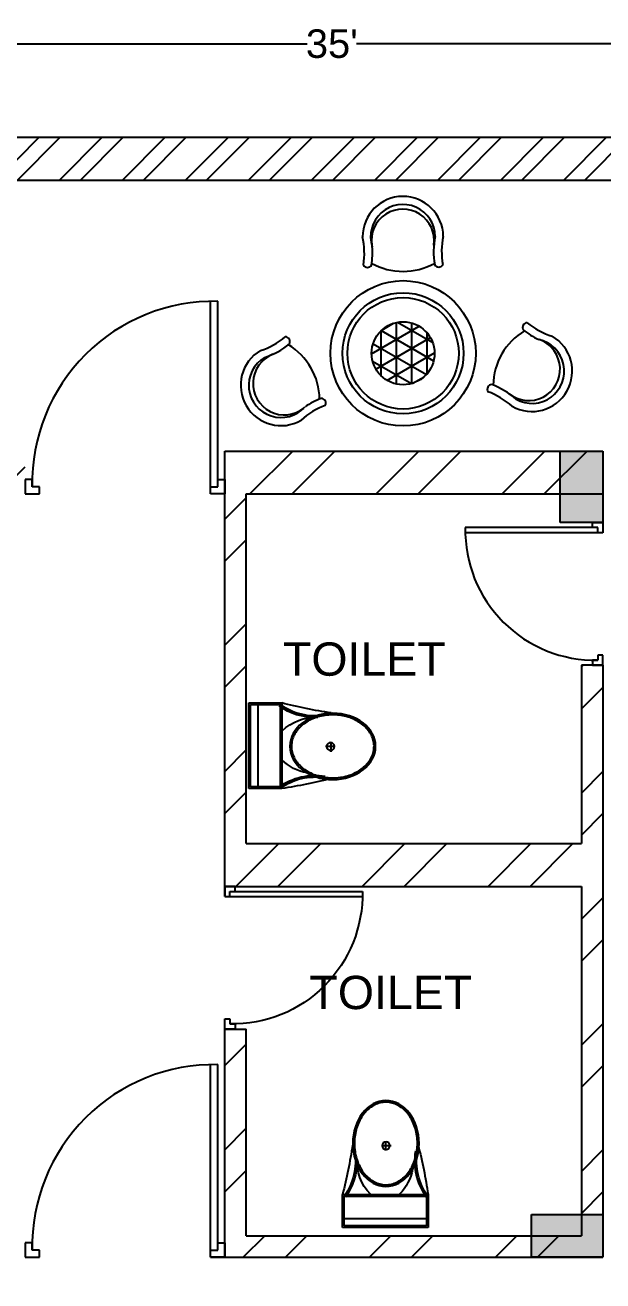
# Model space of a CAD drawing. Header units: inches. Extents: x 5616 to 6069, y 4057 to 4801.
# Drawn here: x 5794.9 to 5916.4, y 4536.6 to 4800.6 of the extents above; entities that cross this region are included whole.
import ezdxf

# ---------------------------------------------------------------- set-up
doc = ezdxf.new("R2010")
doc.units = ezdxf.units.IN
doc.header["$MEASUREMENT"] = 0
for name, color, linetype in [('column boundery', 28, 'Continuous'), ('DOOR', 3, 'Continuous'), ('OUTER WALL', 50, 'Continuous'), ('WLL', 2, 'Continuous')]:
    doc.layers.add(name, color=color, linetype=linetype)
doc.layers.add('components', color=9, linetype='Continuous', plot=False)
doc.styles.get("Standard").update_dxf_attribs({"font": 'arial.ttf'})
doc.dimstyles.get("Standard").update_dxf_attribs({"dimtxt": 6, "dimasz": 5, "dimexe": 0.18, "dimexo": 0.0625, "dimgap": 0.09, "dimtad": 0, "dimtih": 1, "dimtoh": 1, "dimdec": 1, "dimzin": 0, "dimdsep": 46, "dimlunit": 4, "dimtxsty": 'Standard', "dimcen": 0.09, "dimadec": 0, "dimazin": 0, "dimtfac": 1, "dimtdec": 1, "dimtofl": 0, "dimtmove": 0, "dimatfit": 3, "dimfxl": 1, "dimtolj": 1, "dimtzin": 0, "dimarcsym": 0})

# ---------------------------------------------------------------- blocks, each defined once
blk = doc.blocks.new('121')
for p, q in [((72.05, 349.04), (72.05, 346.04)), ((73.55, 349.04), (72.05, 349.04)), ((73.55, 347.54), (73.55, 349.04)), ((72.05, 346.04), (75.05, 346.04)), ((75.05, 347.54), (73.55, 347.54)), ((75.05, 346.04), (75.05, 347.54))]:
    blk.add_line(p, q)
blk = doc.blocks.new('222')
for p, q in [((235.05, 347.54), (235.05, 386.54)), ((236.55, 347.54), (236.55, 386.54))]:
    blk.add_line(p, q)
blk.add_arc((235.8, 348.29), 38.26, 88.8767, 181.1233)
blk = doc.blocks.new('1.2')
at = {"layer": 'DOOR', "yscale": 0.7142857142855983, "zscale": 0.7142857142855983, "rotation": 270}
for name, p, xscale in [('121', (3458.44, 3468.09), 0.7142857142855983), ('222', (3458.44, 3246.59), -0.7142857142855983), ('121', (3458.44, 3335.16), -0.7142857142855983)]:
    blk.add_blockref(name, p, dxfattribs=dict(at, xscale=xscale))
blk = doc.blocks.new('c1')
at = {"layer": 'column boundery'}
for p, q in [((7079.07, 4706.08), (7088.07, 4706.08)), ((7079.07, 4691.08), (7079.07, 4706.08)), ((7088.07, 4706.08), (7088.07, 4691.08)), ((7088.07, 4691.08), (7079.07, 4691.08))]:
    blk.add_line(p, q, dxfattribs=at)
blk = doc.blocks.new('*D71')
at = {"color": 0, "lineweight": -2, "transparency": 16777216}
for p, q in [((5649.43, 4787.02), (5649.43, 4796.84)), ((5654.43, 4796.66), (5854.25, 4796.66)), ((6064.43, 4796.66), (5864.61, 4796.66)), ((6069.43, 4787.02), (6069.43, 4796.84))]:
    blk.add_line(p, q, dxfattribs=at)
at = {"color": 0, "transparency": 16777216}
for points in [[(5654.43, 4797.49), (5654.43, 4795.83), (5649.43, 4796.66)], [(6064.43, 4797.49), (6064.43, 4795.83), (6069.43, 4796.66)]]:
    blk.add_solid(points, dxfattribs=at)
at = {"layer": 'Defpoints', "color": 0, "transparency": 16777216}
for p in [(6069.43, 4796.66), (5649.43, 4786.96), (6069.43, 4786.96)]:
    blk.add_point(p, dxfattribs=at)
at = {"color": 0, "transparency": 16777216, "insert": (5859.43, 4796.66), "char_height": 6, "attachment_point": 5}
blk.add_mtext("\\A1;35'", dxfattribs=at)
blk = doc.blocks.new('A$C31115884')
for p, q in [((283.1, 497.7), (223.4, 497.7)), ((257.5, 466.4), (257.5, 523.2)), ((0, 200), (0, 0)), ((520, 200), (0, 200)), ((10, 190), (10, 10)), ((510, 190), (10, 190)), ((510, 10), (510, 190)), ((520, 0), (520, 200)), ((510, 54.5), (0, 54.5)), ((10, 10), (510, 10)), ((0, 0), (520, 0))]:
    blk.add_line(p, q)
blk.add_circle((255.6, 496.4), 23.6)
for centre, radius, start, end in [((2777.7, -204.6), 2807, 165.4549, 171.71327), ((-294.5, 403.3), 364.7, 324.20913, 9.34987), ((-294.5, 403.3), 374.7, 324.20913, 9.34987), ((805.8, 403.3), 364.7, 170.65013, 215.79087), ((3237, 905), 2807, 188.28673, 194.5451), ((139.5, 406.2), 293.5, 315.84364, 2.65635), ((805.8, 403.3), 374.7, 179.20365, 215.79087), ((383.6, 406.2), 293.5, 190.27735, 224.15636)]:
    blk.add_arc(centre, radius, start, end)
blk.add_ellipse((256.2, 509.9), major_axis=(0, -260.7), ratio=0.772727)
blk.add_open_spline([(256.2, 259.2), (263.1, 259.2), (270, 259.7), (287.8, 262.3), (298.7, 265.1), (319.9, 273.1), (330.2, 278.4), (350.1, 291.1), (359.7, 298.7), (377.7, 315.9), (386.2, 325.5), (401.7, 346.6), (408.8, 358.1), (421.3, 382.5), (426.8, 395.5), (435.9, 422.4), (439.5, 436.4), (444.8, 465.1), (446.5, 479.7), (447.9, 509.2), (447.6, 524), (445, 553.3), (442.7, 567.8), (436.3, 596), (432.1, 609.7), (421.9, 636), (416, 648.6), (402.5, 672.1), (395, 683), (378.6, 703), (369.8, 712.1), (351.1, 728), (341.3, 734.8), (320.9, 746.2), (310.4, 750.7), (288.9, 757.3), (278, 759.4), (256, 761), (245, 760.6), (223.1, 757.2), (212.3, 754.3), (191.1, 746.1), (180.8, 740.7), (160.9, 727.8), (151.4, 720.1), (133.5, 702.7), (125.1, 693), (109.6, 671.7), (102.6, 660.2), (90.2, 635.7), (84.9, 622.7), (76, 595.6), (72.4, 581.6), (67.2, 552.9), (65.6, 538.2), (64.4, 508.8), (64.8, 494), (67.5, 464.7), (69.9, 450.2), (76.6, 422), (80.8, 408.3), (91.1, 382.2), (97.2, 369.7), (110.8, 346.3), (118.4, 335.4), (134.8, 315.6), (143.7, 306.7), (162.4, 290.9), (172.3, 284.2), (192.8, 273), (203.3, 268.6), (224.8, 262.2), (235.8, 260.2), (249.9, 259.3), (253, 259.2), (256.2, 259.2)], degree=3, knots=[0, 0, 0, 0, 0.110105, 0.110105, 0.285049, 0.285049, 0.459994, 0.459994, 0.634938, 0.634938, 0.809882, 0.809882, 0.984827, 0.984827, 1.159771, 1.159771, 1.334715, 1.334715, 1.50966, 1.50966, 1.684604, 1.684604, 1.859549, 1.859549, 2.034493, 2.034493, 2.209437, 2.209437, 2.384382, 2.384382, 2.559326, 2.559326, 2.73427, 2.73427, 2.909215, 2.909215, 3.084159, 3.084159, 3.259103, 3.259103, 3.434048, 3.434048, 3.608992, 3.608992, 3.783936, 3.783936, 3.958881, 3.958881, 4.133825, 4.133825, 4.30877, 4.30877, 4.483714, 4.483714, 4.658658, 4.658658, 4.833603, 4.833603, 5.008547, 5.008547, 5.183491, 5.183491, 5.358436, 5.358436, 5.53338, 5.53338, 5.708324, 5.708324, 5.883269, 5.883269, 6.058213, 6.058213, 6.233158, 6.233158, 6.283185, 6.283185, 6.283185, 6.283185])

msp = doc.modelspace()

# ---------------------------------------------------------------- hatches: boundary and pattern name
h = msp.add_hatch()
h.set_pattern_fill('ANSI32', color=25, scale=25)
h.paths.add_polyline_path([(5658.43, 4768.01), (6060.43, 4768.01), (6060.43, 4711.01), (6069.43, 4711.01), (6069.43, 4777.01), (5649.43, 4777.01), (5649.43, 4057.01), (5944.93, 4057.01), (5944.93, 4066.01), (5658.43, 4066.01)])
h.paths.add_polyline_path([(6069.43, 4337.51), (6060.43, 4337.51), (6060.43, 4057.01), (6069.43, 4057.01)], flags=0)
h = msp.add_hatch()
h.set_pattern_fill('ANSI32', color=25, scale=50)
h.paths.add_polyline_path([(5876.36, 4129.01), (5829.43, 4129.01), (5829.43, 4243.01), (5824.93, 4243.01), (5824.93, 4129.01), (5770.93, 4129.01), (5770.93, 4120.01), (5824.93, 4120.01), (5829.43, 4120.01), (5876.36, 4120.01)])
h.paths.add_polyline_path([(5710.93, 4129.01), (5692.93, 4129.01), (5692.93, 4120.01), (5710.93, 4120.01)])
h.paths.add_polyline_path([(5692.93, 4177.01), (5683.93, 4177.01), (5683.93, 4129.01), (5692.93, 4129.01)])
h.paths.add_polyline_path([(5944.93, 4285.01), (5935.93, 4285.01), (5935.93, 4229.51), (5875.93, 4229.51), (5875.93, 4255.01), (5871.43, 4255.01), (5871.43, 4225.01), (5935.93, 4225.01), (5935.93, 4129.01), (5924.36, 4129.01), (5924.36, 4120.01), (5944.93, 4120.01)])
h.paths.add_polyline_path([(6069.43, 4337.51), (6060.43, 4337.51), (6060.43, 4057.01), (6069.43, 4057.01)])
h.paths.add_polyline_path([(5692.93, 4541.51), (5683.93, 4541.51), (5683.93, 4512.16), (5692.93, 4512.16)])
h.paths.add_polyline_path([(5692.93, 4576.01), (5683.93, 4576.01), (5683.93, 4550.51), (5692.93, 4550.51)])
h.paths.add_polyline_path([(5794.93, 4544.51), (5794.93, 4546.01), (5692.93, 4546.01), (5692.93, 4541.51), (5794.93, 4541.51)])
h.paths.add_polyline_path([(5901.43, 4546.01), (5841.43, 4546.01), (5841.43, 4589.51), (5836.93, 4589.51), (5836.93, 4541.51), (5901.43, 4541.51)], flags=17)
h.paths.add_polyline_path([(5916.43, 4666.01), (5911.93, 4666.01), (5911.93, 4628.51), (5841.43, 4628.51), (5841.43, 4702.01), (5916.43, 4702.01), (5916.43, 4711.01), (5836.93, 4711.01), (5836.93, 4619.51), (5839.07, 4619.51), (5911.93, 4619.51), (5911.93, 4546.01), (5901.43, 4546.01), (5901.43, 4541.51), (5916.43, 4541.51)])
h.paths.add_polyline_path([(5944.93, 4445.51), (5940.43, 4445.51), (5940.43, 4414.01), (5944.93, 4414.01)])
h.paths.add_polyline_path([(6060.43, 4454.51), (6000.47, 4454.51), (6000.47, 4468.01), (5995.97, 4468.01), (5995.97, 4454.51), (5949.43, 4454.51), (5949.43, 4450.01), (5950.85, 4450.01), (5950.85, 4450.07), (5986.85, 4450.07), (6060.43, 4450.02)])
h.paths.add_polyline_path([(6060.43, 4342.01), (5949.43, 4342.01), (5949.43, 4337.51), (6060.43, 4337.51)])
h.paths.add_polyline_path([(5944.93, 4378.01), (5940.43, 4378.01), (5940.43, 4346.51), (5944.93, 4346.51)])
h.paths.add_polyline_path([(6069.43, 4445.51), (6060.43, 4445.51), (6060.43, 4346.51), (6069.43, 4346.51)])
h.paths.add_polyline_path([(5692.93, 4702.01), (5683.93, 4702.01), (5683.93, 4672.01), (5692.93, 4672.01)])
h.paths.add_polyline_path([(5692.93, 4452.16), (5683.93, 4452.16), (5683.93, 4426.01), (5692.93, 4426.01)])
h.paths.add_polyline_path([(5820.43, 4426.01), (5692.93, 4426.01), (5692.93, 4421.51), (5820.43, 4421.51)])
h.paths.add_polyline_path([(5829.43, 4417.01), (5824.93, 4417.01), (5824.93, 4343.51), (5829.43, 4343.51)])
h.paths.add_polyline_path([(5692.93, 4417.01), (5683.93, 4417.01), (5683.93, 4385.51), (5692.93, 4385.51)])
h.paths.add_polyline_path([(5692.93, 4325.51), (5683.93, 4325.51), (5683.93, 4289.51), (5692.93, 4289.51)])
h.paths.add_polyline_path([(5692.93, 4280.51), (5683.93, 4280.51), (5683.93, 4237.01), (5692.93, 4237.01)])
h.paths.add_polyline_path([(6049.93, 4711.01), (6049.93, 4702.01), (6060.43, 4702.01), (6060.43, 4711.01)])
h.paths.add_polyline_path([(5977.93, 4702.01), (5977.93, 4711.01), (5958.43, 4711.01), (5958.43, 4702.01)])
h.paths.add_polyline_path([(5779.93, 4711.01), (5779.93, 4702.01), (5794.93, 4702.01), (5794.93, 4705.01), (5794.93, 4711.01)])
h.paths.add_polyline_path([(5707.93, 4702.01), (5707.93, 4711.01), (5692.93, 4711.01), (5692.93, 4702.01)])
at = {"layer": 'column boundery'}
h = msp.add_hatch(color=8, dxfattribs=at)
h.dxf.hatch_style = 1
h.paths.add_polyline_path([(5916.43, 4696.01), (5916.43, 4711.01), (5907.43, 4711.01), (5907.43, 4696.01)])
h = msp.add_hatch(color=8, dxfattribs=at)
h.dxf.hatch_style = 1
h.paths.add_polyline_path([(5916.43, 4550.51), (5901.43, 4550.51), (5901.43, 4541.51), (5916.43, 4541.51)])
at = {"layer": 'components'}
h = msp.add_hatch(dxfattribs=at)
h.set_pattern_fill('NET3,_O', color=256, scale=1.018621, angle=90)
h.set_pattern_definition([(90, (4624.64, 3733.6797), (-3.2341206, 2e-16), []), (150, (4624.64, 3733.6797), (-1.61706, -2.8008306), []), (210, (4624.64, 3733.6797), (1.61706, -2.8008306), [])])
h.paths.add_polyline_path([(5881.03, 4731.59, 1), (5867.79, 4731.59, 1)])

# ---------------------------------------------------------------- linework, layer by layer
for radius in [15.28, 12.73, 11.71, 6.62]:
    msp.add_circle((5874.41, 4731.59), radius, dxfattribs=at)
for centre, radius, start, end in [((5874.38, 4756.09), 8.49, 0.5723, 180), ((5874.38, 4756.09), 6.79, 0.5723, 197.8295), ((5874.35, 4755.3), 6.6, 351.5179, 188.4821), ((5851.03, 4752.7), 15.24, 350.38, 12.8746), ((5896.06, 4752.91), 15.24, 167.6977, 190.1923), ((5897.76, 4752.93), 15.24, 167.6977, 190.1923), ((5852.73, 4752.7), 15.24, 350.38, 4.9549), ((5866.91, 4750.63), 0.977, 209.6565, 330.3435), ((5874.41, 4762.43), 13.63, 241.0409, 298.9591), ((5881.9, 4750.71), 0.977, 210.2288, 330.9158), ((5900.51, 4737.04), 0.977, 89.6565, 210.3435), ((5910.23, 4749.76), 15.24, 230.38, 252.8746), ((5839.8, 4746.69), 15.24, 287.6977, 310.1923), ((5849.65, 4734.08), 0.977, 330.2288, 90.9158), ((5906.98, 4724.64), 13.63, 121.0409, 178.9591), ((5900.83, 4728.26), 6.6, 231.5179, 68.4821), ((5901.5, 4727.84), 8.49, 240.5723, 60), ((5901.5, 4727.84), 6.79, 240.5723, 77.8295), ((5909.38, 4748.29), 15.24, 230.38, 244.9549), ((5848.75, 4724.87), 8.49, 120.5723, 300), ((5840.67, 4745.23), 15.24, 287.6977, 310.1923), ((5843.24, 4721.73), 13.63, 1.0409, 58.9591), ((5848.75, 4724.87), 6.79, 120.5723, 317.8295), ((5849.45, 4725.24), 6.6, 111.5179, 308.4821), ((5848.75, 4724.87), 6.79, 102.1705, 102.7428), ((5893.08, 4724.02), 0.977, 90.2288, 210.9158), ((5887.91, 4710.66), 15.24, 47.6977, 70.1923), ((5862.52, 4707.82), 15.24, 110.38, 124.9549), ((5857.21, 4721.13), 0.977, 329.6565, 90.3435), ((5887.07, 4709.18), 15.24, 47.6977, 70.1923), ((5901.5, 4727.84), 6.79, 222.1705, 222.7428), ((5863.36, 4706.35), 15.24, 110.38, 132.8746)]:
    msp.add_arc(centre, radius, start, end, dxfattribs=at)
at = {"layer": 'WLL'}
for p, q in [((5649.43, 4777.01), (6069.43, 4777.01)), ((5658.43, 4768.01), (6060.43, 4768.01)), ((5836.93, 4711.01), (5916.43, 4711.01)), ((5836.93, 4617.37), (5836.93, 4711.01)), ((5916.43, 4711.01), (5916.43, 4702.01)), ((5841.43, 4702.01), (5916.43, 4702.01)), ((5841.43, 4628.51), (5841.43, 4702.01)), ((5916.43, 4666.01), (5911.93, 4666.01)), ((5911.93, 4666.01), (5911.93, 4628.51)), ((5916.43, 4666.01), (5916.43, 4541.51)), ((5841.43, 4628.51), (5911.93, 4628.51)), ((5836.93, 4619.51), (5839.07, 4619.51)), ((5839.07, 4619.51), (5911.93, 4619.51)), ((5911.93, 4619.51), (5911.93, 4546.01)), ((5836.93, 4541.51), (5836.93, 4591.65)), ((5836.93, 4589.51), (5841.43, 4589.51)), ((5841.43, 4546.01), (5841.43, 4589.51)), ((5836.93, 4541.51), (5836.93, 4544.51)), ((5841.43, 4546.01), (5911.93, 4546.01)), ((5833.93, 4541.51), (5916.43, 4541.51))]:
    msp.add_line(p, q, dxfattribs=at)

# ---------------------------------------------------------------- block references
at = {"layer": 'column boundery', "color": 1}
msp.add_blockref('c1', (-1171.65, 4.93), dxfattribs=at)
at = {"layer": 'column boundery', "color": 1, "rotation": 90}
msp.add_blockref('c1', (10607.51, -2537.56), dxfattribs=at)
at = {"layer": 'components', "color": 7, "xscale": -0.03461538461538462, "yscale": 0.03461538461538462, "zscale": 0.03461538461538462, "rotation": 270}
msp.add_blockref('A$C31115884', (5841.97, 4640.08), dxfattribs=at)
at = {"layer": 'components', "color": 7, "xscale": -0.03461538461538462, "yscale": 0.03461538461538462, "zscale": 0.03461538461538462}
msp.add_blockref('A$C31115884', (5879.67, 4547.8), dxfattribs=at)
at = {"layer": 'DOOR', "xscale": -1.400000000000027, "yscale": 1.400000000000027, "zscale": 1.400000000000027, "rotation": 270}
for p in [(1053.65, -485.83), (1053.65, -646.33)]:
    msp.add_blockref('1.2', p, dxfattribs=at)
at = {"layer": 'DOOR', "xscale": -1}
msp.add_blockref('1.2', (9622.03, 1279.38), dxfattribs=at)
at = {"layer": 'DOOR'}
msp.add_blockref('1.2', (2131.33, 1202.88), dxfattribs=at)

# ---------------------------------------------------------------- texts
at = {"layer": 'OUTER WALL', "linetype": 'Continuous', "char_height": 7, "attachment_point": 1}
for insert in [(5849.15, 4670.8), (5854.72, 4600.7)]:
    msp.add_mtext_dynamic_manual_height_columns('TOILET', width=39.1864, gutter_width=1, heights=[0], dxfattribs=dict(at, insert=insert))

# ---------------------------------------------------------------- dimensions: what is measured, and where the dimension line sits
dim = msp.add_linear_dim(base=(6069.43, 4796.66), p1=(5649.43, 4786.96), p2=(6069.43, 4786.96), dimstyle='Standard')
dim.commit()
dim.dimension.update_dxf_attribs({"geometry": '*D71', "text_midpoint": (5859.43, 4796.66)})

doc.saveas('drawing.dxf')
